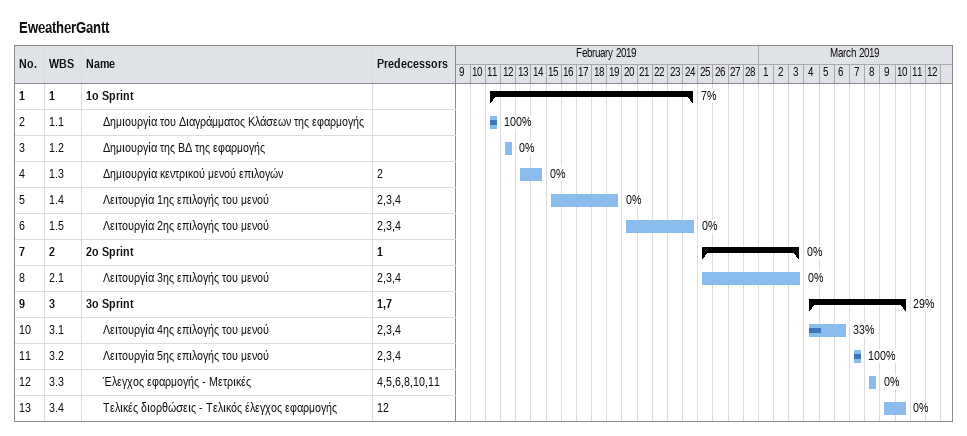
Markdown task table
EweatherGantt

| ID | WBS | Task | Start | Finish | Predecessors | % complete |
|---|---|---|---|---|---|---|
| 1 | 1 | **1ο Sprint** | 2019-02-11 | 2019-02-24 |  | 7 |
| 2 | 1.1 | Δημιουργία του Διαγράμματος Κλάσεων της εφαρμογής | 2019-02-11 | 2019-02-11 |  | 100 |
| 3 | 1.2 | Δημιουργία της ΒΔ της εφαρμογής | 2019-02-12 | 2019-02-12 |  | 0 |
| 4 | 1.3 | Δημιουργία κεντρικού μενού επιλογών | 2019-02-13 | 2019-02-14 | 2 | 0 |
| 5 | 1.4 | Λειτουργία 1ης επιλογής του μενού | 2019-02-15 | 2019-02-19 | 2, 3, 4 | 0 |
| 6 | 1.5 | Λειτουργία 2ης επιλογής του μενού | 2019-02-20 | 2019-02-24 | 2, 3, 4 | 0 |
| 7 | 2 | **2ο Sprint** | 2019-02-25 | 2019-03-03 | 1 | 0 |
| 8 | 2.1 | Λειτουργία 3ης επιλογής του μενού | 2019-02-25 | 2019-03-03 | 2, 3, 4 | 0 |
| 9 | 3 | **3o Sprint** | 2019-03-04 | 2019-03-10 | 1, 7 | 29 |
| 10 | 3.1 | Λειτουργία 4ης επιλογής του μενού | 2019-03-04 | 2019-03-06 | 2, 3, 4 | 33 |
| 11 | 3.2 | Λειτουργία 5ης επιλογής του μενού | 2019-03-07 | 2019-03-07 | 2, 3, 4 | 100 |
| 12 | 3.3 | Έλεγχος εφαρμογής - Μετρικές | 2019-03-08 | 2019-03-08 | 4, 5, 6, 8, 10, 11 | 0 |
| 13 | 3.4 | Τελικές διορθώσεις - Τελικός έλεγχος εφαρμογής | 2019-03-09 | 2019-03-10 | 12 | 0 |
